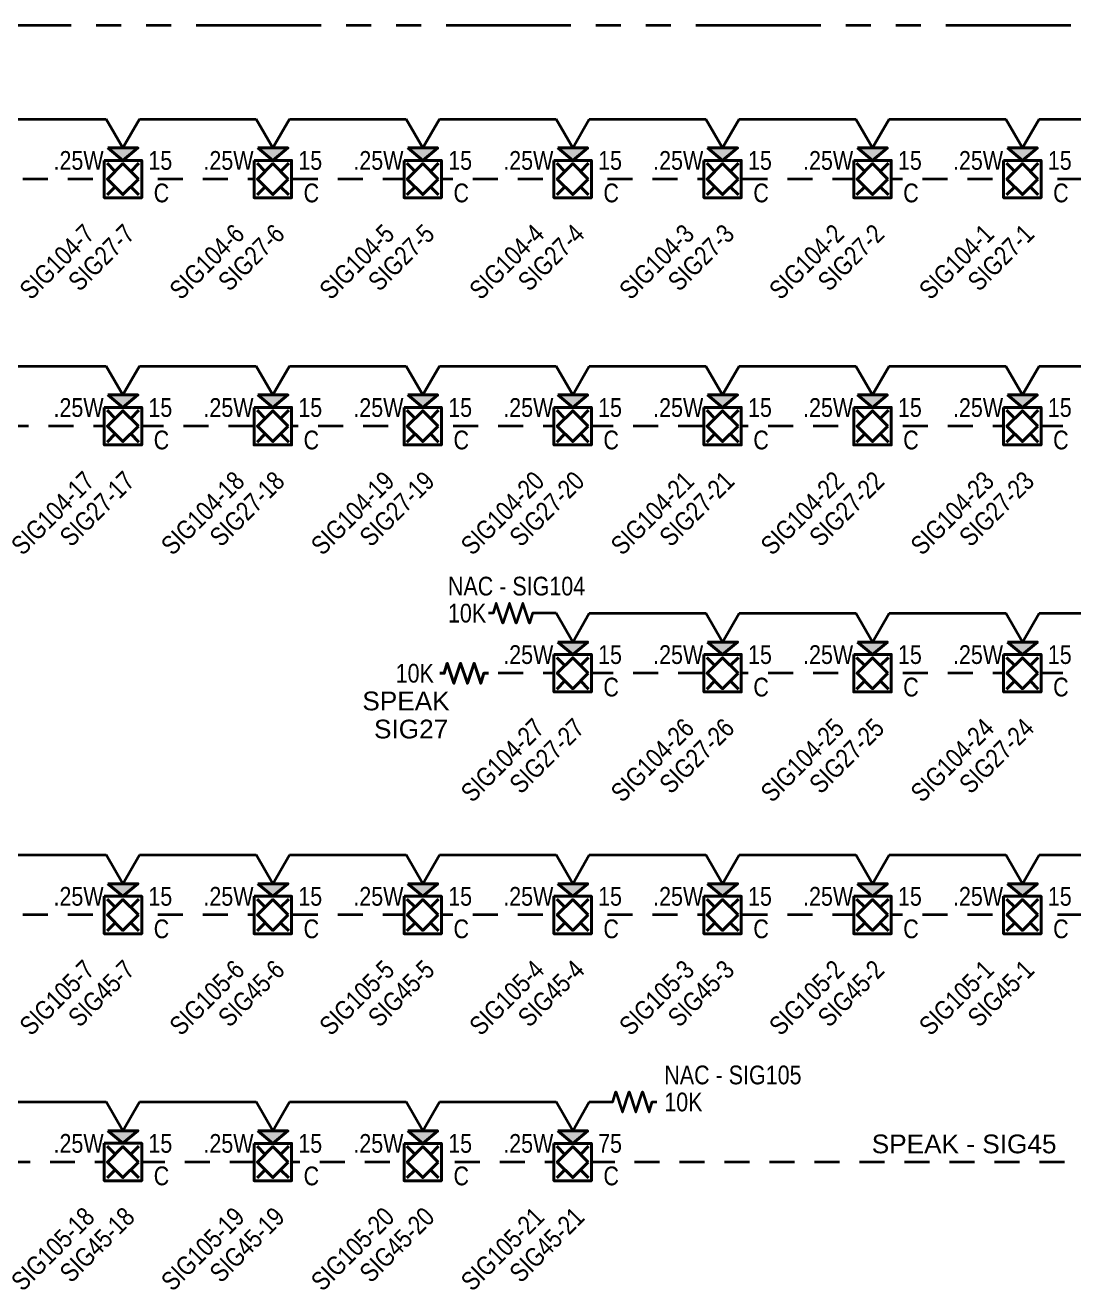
# Model space of a CAD drawing. Header units: inches. Extents: x 84 to 207, y -12 to 77.
# Drawn here: x 123.16 to 128.4, y 10.35 to 16.68 of the extents above; entities that cross this region are included whole.
import ezdxf
from ezdxf.enums import TextEntityAlignment as Align

# ---------------------------------------------------------------- set-up
doc = ezdxf.new("R2010")
doc.units = ezdxf.units.IN
doc.header["$MEASUREMENT"] = 0
doc.set_wipeout_variables(frame=1)
doc.linetypes.add('HIDDEN2', pattern=[0.1875, 0.125, -0.0625])
doc.linetypes.add('PHANTOM2', pattern=[1.25, 0.625, -0.125, 0.125, -0.125, 0.125, -0.125])
for name, color, linetype, lineweight in [('F-ALRM-INDC', 83, 'Continuous', 40), ('F-ALRM-WIRE-DTCT', 151, 'Continuous', 35), ('F-ALRM-WIRE-INDC', 3, 'Continuous', 35), ('F-ALRM-WIRE-SPKR', 221, 'HIDDEN2', 35), ('F-ANNO-DTCT-NOTE', 140, 'Continuous', 25), ('F-ANNO-INDC', 3, 'Continuous', 25), ('F-ANNO-INDC-ADDR', 91, 'Continuous', 25), ('F-ANNO-INDC-CAND', 120, 'Continuous', 25), ('F-ANNO-INDC-DESC', 111, 'Continuous', 25), ('F-ANNO-INDC-NOTE', 110, 'Continuous', 25), ('F-ANNO-SPKR-ADDR', 210, 'Continuous', 25), ('F-ANNO-SPKR-WATT', 220, 'Continuous', 25), ('F-ANNO-WIPE', 7, 'Continuous', 0)]:
    doc.layers.add(name, color=color, linetype=linetype, lineweight=lineweight)
doc.styles.add('Body', font='', dxfattribs={"height": 0.09375})
doc.styles.add('MtXpl_Arial_Narrow', font='arial.ttf')
doc.styles.get("Standard").update_dxf_attribs({"font": 'arial.ttf'})
doc.styles.get('Body').set_extended_font_data('Arial Narrow')

# ---------------------------------------------------------------- blocks, each defined once
blk = doc.blocks.new('*U22')
at = {"color": 0, "linetype": 'ByBlock', "lineweight": -2, "style": 'Body', "flags": 9}
for tag, p in [('CONNFROM_SPEAK', (0, -0.1336)), ('WIREDROP', (0, -0.1449))]:
    blk.add_attdef(tag, text='', height=0.00938, dxfattribs=at).set_placement(p, align=Align.MIDDLE_CENTER)
at = {"layer": 'F-ANNO-INDC', "style": 'Body', "flags": 8}
for tag, p in [('WG', (-0.1927, 0.229)), ('WP', (0.1927, 0.229))]:
    blk.add_attdef(tag, text='', height=0.0938, dxfattribs=at).set_placement(p, align=Align.MIDDLE_CENTER)
at = {"layer": 'F-ANNO-INDC-ADDR', "style": 'Body', "flags": 8}
blk.add_attdef('NACTAG', text='', height=0.0938, rotation=45, dxfattribs=at).set_placement((-0.2007, -0.2176), align=Align.TOP_RIGHT)
at = {"layer": 'F-ANNO-INDC-DESC', "lineweight": 30, "flags": 51}
blk.add_attdef('DESCRIPTION', text='', height=0.0938, rotation=45, dxfattribs=at).set_placement((0.2007, -0.2176), align=Align.TOP_RIGHT)
at = {"layer": 'F-ANNO-INDC-NOTE', "lineweight": 30, "flags": 104}
blk.add_attdef('NOTES', text='', height=0.0938, dxfattribs=at).set_placement((-0.1927, -0.0693), align=Align.MIDDLE_RIGHT)
at = {"layer": 'F-ANNO-SPKR-ADDR', "style": 'Body', "flags": 8}
blk.add_attdef('SPEAKTAG', text='', height=0.0938, rotation=45, dxfattribs=at).set_placement((0, -0.2176), align=Align.TOP_RIGHT)
at = {"linetype": 'ByBlock', "ltscale": 0.5}
blk.add_wipeout([(-0.0938, 0.0937), (0.0937, 0.0937), (0.0937, -0.0938), (-0.0938, -0.0938)], dxfattribs=at).dxf.layer = 'F-ANNO-WIPE'
at = {"color": 0, "linetype": 'ByBlock', "lineweight": -2, "ltscale": 0.5}
for p, q in [((-0.0387, -0.0387), (-0.0793, -0.0793)), ((0.0793, -0.0793), (0.0387, -0.0387))]:
    blk.add_line(p, q, dxfattribs=at)
at = {"color": 0, "linetype": 'ByBlock', "lineweight": -2, "style": 'Body', "flags": 9}
blk.add_attdef('WIRE', (-0.0007, 0), '', height=0.00938, dxfattribs=at)
for tag, p in [('CONNFROM_NAC', (0, -0.121)), ('ELEVATION', (0, -0.1084)), ('PID', (0, -0.0962))]:
    blk.add_attdef(tag, text='', height=0.00938, dxfattribs=at).set_placement(p, align=Align.MIDDLE_CENTER)
at = {"layer": 'F-ANNO-INDC', "style": 'Body', "flags": 8}
blk.add_attdef('CEIL', text='', height=0.0938, dxfattribs=at).set_placement((0.1927, -0.0693), align=Align.MIDDLE_CENTER)
at = {"layer": 'F-ANNO-INDC-CAND', "style": 'Body', "flags": 8}
blk.add_attdef('CD', text='', height=0.0938, dxfattribs=at).set_placement((0.1871, 0.0933), align=Align.MIDDLE_CENTER)
at = {"layer": 'F-ANNO-INDC-NOTE', "style": 'Body'}
blk.add_attdef('NOTE', text='', height=0.0938, dxfattribs=at).set_placement((-0.1927, -0.0693), align=Align.MIDDLE_CENTER)
at = {"linetype": 'ByBlock'}
blk.add_wipeout([(-0.075, 0.1562), (0, 0.0937), (0.075, 0.1562)], dxfattribs=at).dxf.layer = 'F-ANNO-WIPE'
h = blk.add_hatch(color=0)
h.dxf.hatch_style = 1
h.paths.add_polyline_path([(0.075, 0.1562), (-0.075, 0.1562), (0, 0.0937)])
at = {"color": 0, "linetype": 'ByBlock', "lineweight": -2, "ltscale": 0.5}
for p, q in [((-0.0387, 0.0387), (-0.0793, 0.0793)), ((0.0793, 0.0793), (0.0387, 0.0387))]:
    blk.add_line(p, q, dxfattribs=at)
at = {"color": 0, "linetype": 'ByBlock', "lineweight": -2}
blk.add_lwpolyline([(-0.075, 0.1562), (0, 0.0937), (0.075, 0.1562)], close=True, dxfattribs=at)
at = {"color": 0, "linetype": 'ByBlock', "lineweight": -2, "ltscale": 0.5}
for points in [[(-0.0938, 0.0937), (0.0937, 0.0937), (0.0937, -0.0938), (-0.0938, -0.0938)], [(0.0774, 0), (0, 0.0774), (-0.0774, 0), (0, -0.0774)]]:
    blk.add_lwpolyline(points, close=True, dxfattribs=at)
at = {"layer": 'F-ANNO-SPKR-WATT', "linetype": 'Continuous', "style": 'Body', "flags": 8}
blk.add_attdef('WATT', text='', height=0.0938, dxfattribs=at).set_placement((-0.2221, 0.0933), align=Align.MIDDLE_CENTER)
blk = doc.blocks.new('*U64')
at = {"color": 0, "linetype": 'ByBlock', "lineweight": -2}
for points in [[(0, 0.1557), (-0.0833, 0.3)], [(0, 0.1557), (0.0833, 0.3)], [(0.0833, 0.3), (0.6667, 0.3)]]:
    blk.add_lwpolyline(points, dxfattribs=at)
blk = doc.blocks.new('*U120')
at = {"color": 0, "linetype": 'ByBlock', "lineweight": -2}
for points in [[(0, 0.1557), (-0.0833, 0.3)], [(0, 0.1557), (0.0833, 0.3)], [(0.0833, 0.3), (1.7917, 0.3)]]:
    blk.add_lwpolyline(points, dxfattribs=at)
blk = doc.blocks.new('*U72')
at = {"color": 0, "linetype": 'ByBlock', "lineweight": -2}
for points in [[(0, 0.1557), (-0.0833, 0.3)], [(0, 0.1557), (0.0833, 0.3)], [(0.0833, 0.3), (0.375, 0.3)]]:
    blk.add_lwpolyline(points, dxfattribs=at)
blk = doc.blocks.new('*U84')
at = {"color": 0, "linetype": 'ByBlock', "lineweight": -2}
blk.add_lwpolyline([(0, 0), (-0.0242, 0), (-0.0389, -0.0502), (-0.0724, 0.0502), (-0.1059, -0.0502), (-0.1393, 0.0502), (-0.1728, -0.0502), (-0.2063, 0.0502), (-0.2212, 0), (-0.244, 0)], dxfattribs=at)
at = {"layer": 'F-ANNO-INDC-NOTE', "lineweight": -3, "style": 'Body'}
blk.add_text('10K', height=0.09375, dxfattribs=at).set_placement((-0.2734, 0), align=Align.MIDDLE_RIGHT)
blk.add_attdef('CIRCUIT', text='', height=0.0938, dxfattribs=at).set_placement((0.3942, 0.0545), align=Align.MIDDLE_RIGHT)
blk = doc.blocks.new('*U121')
at = {"color": 0, "linetype": 'ByBlock', "lineweight": -2}
blk.add_lwpolyline([(0, 0), (-0.0242, 0), (-0.0389, -0.0502), (-0.0724, 0.0502), (-0.1059, -0.0502), (-0.1393, 0.0502), (-0.1728, -0.0502), (-0.2063, 0.0502), (-0.2212, 0), (-0.244, 0)], dxfattribs=at)
at = {"layer": 'F-ANNO-DTCT-NOTE', "lineweight": -3, "style": 'Body'}
blk.add_text('10K', height=0.09375, dxfattribs=at).set_placement((-0.4469, 0), align=Align.MIDDLE_LEFT)
blk.add_attdef('CIRCUIT', text='', height=0.0938, dxfattribs=at).set_placement((-0.4469, 0.1353), align=Align.MIDDLE_LEFT)
blk = doc.blocks.new('*U71')
at = {"color": 0, "linetype": 'ByBlock', "lineweight": -2}
for points in [[(0, 0.1557), (-0.0833, 0.3)], [(0, 0.1557), (0.0833, 0.3)], [(0.0833, 0.3), (0.177, 0.3)]]:
    blk.add_lwpolyline(points, dxfattribs=at)
blk = doc.blocks.new('*U122')
at = {"color": 0, "linetype": 'ByBlock', "lineweight": -2}
blk.add_lwpolyline([(0, 0), (0.0242, 0), (0.0389, 0.0502), (0.0724, -0.0502), (0.1059, 0.0502), (0.1393, -0.0502), (0.1728, 0.0502), (0.2063, -0.0502), (0.2212, 0), (0.244, 0)], dxfattribs=at)
at = {"layer": 'F-ANNO-DTCT-NOTE', "lineweight": -3, "style": 'Body'}
blk.add_text('10K', height=0.09375, dxfattribs=at).set_placement((0.2813, 0), align=Align.MIDDLE_LEFT)
blk.add_attdef('CIRCUIT', text='', height=0.0938, dxfattribs=at).set_placement((0.2813, 0.1353), align=Align.MIDDLE_LEFT)

msp = doc.modelspace()

# ---------------------------------------------------------------- linework, layer by layer
at = {"layer": 'F-ALRM-WIRE-DTCT', "color": 251, "linetype": 'PHANTOM2', "true_color": 0x636466}
msp.add_line((119.0119, 16.679), (147.5653, 16.679), dxfattribs=at)
at = {"layer": 'F-ALRM-WIRE-INDC'}
msp.add_line((125.8121, 13.7383), (125.7183, 13.7383), dxfattribs=at)
at = {"layer": 'F-ALRM-WIRE-SPKR'}
for points in [[(128.8954, 15.9097), (119.6141, 15.9097)], [(128.7978, 14.6737), (119.2429, 14.6737)], [(128.7978, 13.4378), (125.4743, 13.4378)], [(128.8954, 12.2284), (119.6141, 12.2284)], [(129.9305, 10.9924), (119.2429, 10.9924)]]:
    msp.add_lwpolyline(points, dxfattribs=at)

# ---------------------------------------------------------------- block references
at = {"layer": 'F-ALRM-WIRE-INDC'}
msp.add_blockref('*U120', (128.1454, 15.9102), dxfattribs=at)
for name, p, values in [('*U121', (125.7183, 13.7383), {'CIRCUIT': 'NAC - SIG104'}), ('*U122', (126.0724, 11.293), {'CIRCUIT': 'NAC - SIG105'})]:
    msp.add_blockref(name, p, dxfattribs=at).add_auto_attribs(values)

# ---------------------------------------------------------------- texts
at = {"layer": 'F-ALRM-INDC', "style": 'MtXpl_Arial_Narrow'}
for s, p in [('SPEAK', (124.8431, 13.2522)), ('SIG27', (124.9015, 13.1117)), ('SPEAK - SIG45', (127.3916, 11.0363))]:
    msp.add_text(s, height=0.09375, dxfattribs=at).set_placement(p)

# ---------------------------------------------------------------- next in the draw order: block references
at = {"layer": 'F-ALRM-INDC'}
ref = msp.add_blockref('*U22', (128.1454, 15.9097), dxfattribs=at)
ref.add_attrib('CEIL', 'C', dxfattribs={"layer": 'F-ANNO-INDC', "height": 0.0938, "style": 'Body'}).set_placement((128.338, 15.8404), align=Align.MIDDLE_CENTER)
ref.add_attrib('NACTAG', 'SIG104-1', dxfattribs={"layer": 'F-ANNO-INDC-ADDR', "height": 0.09375, "rotation": 45, "style": 'Body'}).set_placement((127.9447, 15.6921), align=Align.TOP_RIGHT)
ref.add_attrib('CD', '15', dxfattribs={"layer": 'F-ANNO-INDC-CAND', "height": 0.09375, "style": 'Body'}).set_placement((128.3324, 16.003), align=Align.MIDDLE_CENTER)
ref.add_attrib('SPEAKTAG', 'SIG27-1', dxfattribs={"layer": 'F-ANNO-SPKR-ADDR', "height": 0.09375, "rotation": 45, "style": 'Body'}).set_placement((128.1454, 15.6921), align=Align.TOP_RIGHT)
ref.add_attrib('WATT', '.25W', dxfattribs={"layer": 'F-ANNO-SPKR-WATT', "linetype": 'Continuous', "height": 0.09375, "style": 'Body'}).set_placement((127.9233, 16.003), align=Align.MIDDLE_CENTER)
ref = msp.add_blockref('*U22', (123.6454, 14.6737), dxfattribs=at)
ref.add_attrib('CEIL', 'C', dxfattribs={"layer": 'F-ANNO-INDC', "height": 0.0938, "style": 'Body'}).set_placement((123.838, 14.6045), align=Align.MIDDLE_CENTER)
ref.add_attrib('NACTAG', 'SIG104-17', dxfattribs={"layer": 'F-ANNO-INDC-ADDR', "height": 0.09375, "rotation": 45, "style": 'Body'}).set_placement((123.4447, 14.4561), align=Align.TOP_RIGHT)
ref.add_attrib('CD', '15', dxfattribs={"layer": 'F-ANNO-INDC-CAND', "height": 0.09375, "style": 'Body'}).set_placement((123.8324, 14.767), align=Align.MIDDLE_CENTER)
ref.add_attrib('SPEAKTAG', 'SIG27-17', dxfattribs={"layer": 'F-ANNO-SPKR-ADDR', "height": 0.09375, "rotation": 45, "style": 'Body'}).set_placement((123.6454, 14.4561), align=Align.TOP_RIGHT)
ref.add_attrib('WATT', '.25W', dxfattribs={"layer": 'F-ANNO-SPKR-WATT', "linetype": 'Continuous', "height": 0.09375, "style": 'Body'}).set_placement((123.4233, 14.767), align=Align.MIDDLE_CENTER)
ref = msp.add_blockref('*U22', (128.1454, 13.4378), dxfattribs=at)
ref.add_attrib('CEIL', 'C', dxfattribs={"layer": 'F-ANNO-INDC', "height": 0.0938, "style": 'Body'}).set_placement((128.338, 13.3685), align=Align.MIDDLE_CENTER)
ref.add_attrib('NACTAG', 'SIG104-24', dxfattribs={"layer": 'F-ANNO-INDC-ADDR', "height": 0.09375, "rotation": 45, "style": 'Body'}).set_placement((127.9447, 13.2202), align=Align.TOP_RIGHT)
ref.add_attrib('CD', '15', dxfattribs={"layer": 'F-ANNO-INDC-CAND', "height": 0.09375, "style": 'Body'}).set_placement((128.3324, 13.5311), align=Align.MIDDLE_CENTER)
ref.add_attrib('SPEAKTAG', 'SIG27-24', dxfattribs={"layer": 'F-ANNO-SPKR-ADDR', "height": 0.09375, "rotation": 45, "style": 'Body'}).set_placement((128.1454, 13.2202), align=Align.TOP_RIGHT)
ref.add_attrib('WATT', '.25W', dxfattribs={"layer": 'F-ANNO-SPKR-WATT', "linetype": 'Continuous', "height": 0.09375, "style": 'Body'}).set_placement((127.9233, 13.5311), align=Align.MIDDLE_CENTER)
ref = msp.add_blockref('*U22', (128.1454, 12.2284), dxfattribs=at)
ref.add_attrib('CEIL', 'C', dxfattribs={"layer": 'F-ANNO-INDC', "height": 0.0938, "style": 'Body'}).set_placement((128.338, 12.1591), align=Align.MIDDLE_CENTER)
ref.add_attrib('NACTAG', 'SIG105-1', dxfattribs={"layer": 'F-ANNO-INDC-ADDR', "height": 0.09375, "rotation": 45, "style": 'Body'}).set_placement((127.9447, 12.0108), align=Align.TOP_RIGHT)
ref.add_attrib('CD', '15', dxfattribs={"layer": 'F-ANNO-INDC-CAND', "height": 0.09375, "style": 'Body'}).set_placement((128.3324, 12.3217), align=Align.MIDDLE_CENTER)
ref.add_attrib('SPEAKTAG', 'SIG45-1', dxfattribs={"layer": 'F-ANNO-SPKR-ADDR', "height": 0.09375, "rotation": 45, "style": 'Body'}).set_placement((128.1454, 12.0108), align=Align.TOP_RIGHT)
ref.add_attrib('WATT', '.25W', dxfattribs={"layer": 'F-ANNO-SPKR-WATT', "linetype": 'Continuous', "height": 0.09375, "style": 'Body'}).set_placement((127.9233, 12.3217), align=Align.MIDDLE_CENTER)
ref = msp.add_blockref('*U22', (123.6455, 10.9926), dxfattribs=at)
ref.add_attrib('CEIL', 'C', dxfattribs={"layer": 'F-ANNO-INDC', "height": 0.0938, "style": 'Body'}).set_placement((123.8381, 10.9233), align=Align.MIDDLE_CENTER)
ref.add_attrib('NACTAG', 'SIG105-18', dxfattribs={"layer": 'F-ANNO-INDC-ADDR', "height": 0.09375, "rotation": 45, "style": 'Body'}).set_placement((123.4448, 10.775), align=Align.TOP_RIGHT)
ref.add_attrib('CD', '15', dxfattribs={"layer": 'F-ANNO-INDC-CAND', "height": 0.09375, "style": 'Body'}).set_placement((123.8326, 11.0859), align=Align.MIDDLE_CENTER)
ref.add_attrib('SPEAKTAG', 'SIG45-18', dxfattribs={"layer": 'F-ANNO-SPKR-ADDR', "height": 0.09375, "rotation": 45, "style": 'Body'}).set_placement((123.6455, 10.775), align=Align.TOP_RIGHT)
ref.add_attrib('WATT', '.25W', dxfattribs={"layer": 'F-ANNO-SPKR-WATT', "linetype": 'Continuous', "height": 0.09375, "style": 'Body'}).set_placement((123.4234, 11.0859), align=Align.MIDDLE_CENTER)

# ---------------------------------------------------------------- next in the draw order: block references
ref = msp.add_blockref('*U22', (127.3954, 15.9097), dxfattribs=at)
ref.add_attrib('CEIL', 'C', dxfattribs={"layer": 'F-ANNO-INDC', "height": 0.0938, "style": 'Body'}).set_placement((127.588, 15.8404), align=Align.MIDDLE_CENTER)
ref.add_attrib('NACTAG', 'SIG104-2', dxfattribs={"layer": 'F-ANNO-INDC-ADDR', "height": 0.09375, "rotation": 45, "style": 'Body'}).set_placement((127.1947, 15.6921), align=Align.TOP_RIGHT)
ref.add_attrib('CD', '15', dxfattribs={"layer": 'F-ANNO-INDC-CAND', "height": 0.09375, "style": 'Body'}).set_placement((127.5824, 16.003), align=Align.MIDDLE_CENTER)
ref.add_attrib('SPEAKTAG', 'SIG27-2', dxfattribs={"layer": 'F-ANNO-SPKR-ADDR', "height": 0.09375, "rotation": 45, "style": 'Body'}).set_placement((127.3954, 15.6921), align=Align.TOP_RIGHT)
ref.add_attrib('WATT', '.25W', dxfattribs={"layer": 'F-ANNO-SPKR-WATT', "linetype": 'Continuous', "height": 0.09375, "style": 'Body'}).set_placement((127.1733, 16.003), align=Align.MIDDLE_CENTER)
ref = msp.add_blockref('*U22', (124.3954, 14.6737), dxfattribs=at)
ref.add_attrib('CEIL', 'C', dxfattribs={"layer": 'F-ANNO-INDC', "height": 0.0938, "style": 'Body'}).set_placement((124.588, 14.6045), align=Align.MIDDLE_CENTER)
ref.add_attrib('NACTAG', 'SIG104-18', dxfattribs={"layer": 'F-ANNO-INDC-ADDR', "height": 0.09375, "rotation": 45, "style": 'Body'}).set_placement((124.1947, 14.4561), align=Align.TOP_RIGHT)
ref.add_attrib('CD', '15', dxfattribs={"layer": 'F-ANNO-INDC-CAND', "height": 0.09375, "style": 'Body'}).set_placement((124.5824, 14.767), align=Align.MIDDLE_CENTER)
ref.add_attrib('SPEAKTAG', 'SIG27-18', dxfattribs={"layer": 'F-ANNO-SPKR-ADDR', "height": 0.09375, "rotation": 45, "style": 'Body'}).set_placement((124.3954, 14.4561), align=Align.TOP_RIGHT)
ref.add_attrib('WATT', '.25W', dxfattribs={"layer": 'F-ANNO-SPKR-WATT', "linetype": 'Continuous', "height": 0.09375, "style": 'Body'}).set_placement((124.1733, 14.767), align=Align.MIDDLE_CENTER)
ref = msp.add_blockref('*U22', (127.3954, 13.4378), dxfattribs=at)
ref.add_attrib('CEIL', 'C', dxfattribs={"layer": 'F-ANNO-INDC', "height": 0.0938, "style": 'Body'}).set_placement((127.588, 13.3685), align=Align.MIDDLE_CENTER)
ref.add_attrib('NACTAG', 'SIG104-25', dxfattribs={"layer": 'F-ANNO-INDC-ADDR', "height": 0.09375, "rotation": 45, "style": 'Body'}).set_placement((127.1947, 13.2202), align=Align.TOP_RIGHT)
ref.add_attrib('CD', '15', dxfattribs={"layer": 'F-ANNO-INDC-CAND', "height": 0.09375, "style": 'Body'}).set_placement((127.5824, 13.5311), align=Align.MIDDLE_CENTER)
ref.add_attrib('SPEAKTAG', 'SIG27-25', dxfattribs={"layer": 'F-ANNO-SPKR-ADDR', "height": 0.09375, "rotation": 45, "style": 'Body'}).set_placement((127.3954, 13.2202), align=Align.TOP_RIGHT)
ref.add_attrib('WATT', '.25W', dxfattribs={"layer": 'F-ANNO-SPKR-WATT', "linetype": 'Continuous', "height": 0.09375, "style": 'Body'}).set_placement((127.1733, 13.5311), align=Align.MIDDLE_CENTER)
ref = msp.add_blockref('*U22', (127.3954, 12.2284), dxfattribs=at)
ref.add_attrib('CEIL', 'C', dxfattribs={"layer": 'F-ANNO-INDC', "height": 0.0938, "style": 'Body'}).set_placement((127.588, 12.1591), align=Align.MIDDLE_CENTER)
ref.add_attrib('NACTAG', 'SIG105-2', dxfattribs={"layer": 'F-ANNO-INDC-ADDR', "height": 0.09375, "rotation": 45, "style": 'Body'}).set_placement((127.1947, 12.0108), align=Align.TOP_RIGHT)
ref.add_attrib('CD', '15', dxfattribs={"layer": 'F-ANNO-INDC-CAND', "height": 0.09375, "style": 'Body'}).set_placement((127.5824, 12.3217), align=Align.MIDDLE_CENTER)
ref.add_attrib('SPEAKTAG', 'SIG45-2', dxfattribs={"layer": 'F-ANNO-SPKR-ADDR', "height": 0.09375, "rotation": 45, "style": 'Body'}).set_placement((127.3954, 12.0108), align=Align.TOP_RIGHT)
ref.add_attrib('WATT', '.25W', dxfattribs={"layer": 'F-ANNO-SPKR-WATT', "linetype": 'Continuous', "height": 0.09375, "style": 'Body'}).set_placement((127.1733, 12.3217), align=Align.MIDDLE_CENTER)
ref = msp.add_blockref('*U22', (124.3954, 10.9924), dxfattribs=at)
ref.add_attrib('CEIL', 'C', dxfattribs={"layer": 'F-ANNO-INDC', "height": 0.0938, "style": 'Body'}).set_placement((124.588, 10.9231), align=Align.MIDDLE_CENTER)
ref.add_attrib('NACTAG', 'SIG105-19', dxfattribs={"layer": 'F-ANNO-INDC-ADDR', "height": 0.09375, "rotation": 45, "style": 'Body'}).set_placement((124.1947, 10.7748), align=Align.TOP_RIGHT)
ref.add_attrib('CD', '15', dxfattribs={"layer": 'F-ANNO-INDC-CAND', "height": 0.09375, "style": 'Body'}).set_placement((124.5824, 11.0857), align=Align.MIDDLE_CENTER)
ref.add_attrib('SPEAKTAG', 'SIG45-19', dxfattribs={"layer": 'F-ANNO-SPKR-ADDR', "height": 0.09375, "rotation": 45, "style": 'Body'}).set_placement((124.3954, 10.7748), align=Align.TOP_RIGHT)
ref.add_attrib('WATT', '.25W', dxfattribs={"layer": 'F-ANNO-SPKR-WATT', "linetype": 'Continuous', "height": 0.09375, "style": 'Body'}).set_placement((124.1733, 11.0857), align=Align.MIDDLE_CENTER)
at = {"layer": 'F-ALRM-WIRE-INDC'}
for name, p in [('*U64', (122.8954, 14.6743)), ('*U72', (128.1454, 13.4383)), ('*U120', (128.1454, 12.2289)), ('*U64', (122.8954, 10.993))]:
    msp.add_blockref(name, p, dxfattribs=at)

# ---------------------------------------------------------------- next in the draw order: block references
at = {"layer": 'F-ALRM-INDC'}
ref = msp.add_blockref('*U22', (126.6454, 15.9097), dxfattribs=at)
ref.add_attrib('CEIL', 'C', dxfattribs={"layer": 'F-ANNO-INDC', "height": 0.0938, "style": 'Body'}).set_placement((126.838, 15.8404), align=Align.MIDDLE_CENTER)
ref.add_attrib('NACTAG', 'SIG104-3', dxfattribs={"layer": 'F-ANNO-INDC-ADDR', "height": 0.09375, "rotation": 45, "style": 'Body'}).set_placement((126.4447, 15.6921), align=Align.TOP_RIGHT)
ref.add_attrib('CD', '15', dxfattribs={"layer": 'F-ANNO-INDC-CAND', "height": 0.09375, "style": 'Body'}).set_placement((126.8324, 16.003), align=Align.MIDDLE_CENTER)
ref.add_attrib('SPEAKTAG', 'SIG27-3', dxfattribs={"layer": 'F-ANNO-SPKR-ADDR', "height": 0.09375, "rotation": 45, "style": 'Body'}).set_placement((126.6454, 15.6921), align=Align.TOP_RIGHT)
ref.add_attrib('WATT', '.25W', dxfattribs={"layer": 'F-ANNO-SPKR-WATT', "linetype": 'Continuous', "height": 0.09375, "style": 'Body'}).set_placement((126.4233, 16.003), align=Align.MIDDLE_CENTER)
ref = msp.add_blockref('*U22', (125.1454, 14.6737), dxfattribs=at)
ref.add_attrib('CEIL', 'C', dxfattribs={"layer": 'F-ANNO-INDC', "height": 0.0938, "style": 'Body'}).set_placement((125.338, 14.6045), align=Align.MIDDLE_CENTER)
ref.add_attrib('NACTAG', 'SIG104-19', dxfattribs={"layer": 'F-ANNO-INDC-ADDR', "height": 0.09375, "rotation": 45, "style": 'Body'}).set_placement((124.9447, 14.4561), align=Align.TOP_RIGHT)
ref.add_attrib('CD', '15', dxfattribs={"layer": 'F-ANNO-INDC-CAND', "height": 0.09375, "style": 'Body'}).set_placement((125.3324, 14.767), align=Align.MIDDLE_CENTER)
ref.add_attrib('SPEAKTAG', 'SIG27-19', dxfattribs={"layer": 'F-ANNO-SPKR-ADDR', "height": 0.09375, "rotation": 45, "style": 'Body'}).set_placement((125.1454, 14.4561), align=Align.TOP_RIGHT)
ref.add_attrib('WATT', '.25W', dxfattribs={"layer": 'F-ANNO-SPKR-WATT', "linetype": 'Continuous', "height": 0.09375, "style": 'Body'}).set_placement((124.9233, 14.767), align=Align.MIDDLE_CENTER)
ref = msp.add_blockref('*U22', (126.6454, 13.4378), dxfattribs=at)
ref.add_attrib('CEIL', 'C', dxfattribs={"layer": 'F-ANNO-INDC', "height": 0.0938, "style": 'Body'}).set_placement((126.838, 13.3685), align=Align.MIDDLE_CENTER)
ref.add_attrib('NACTAG', 'SIG104-26', dxfattribs={"layer": 'F-ANNO-INDC-ADDR', "height": 0.09375, "rotation": 45, "style": 'Body'}).set_placement((126.4447, 13.2202), align=Align.TOP_RIGHT)
ref.add_attrib('CD', '15', dxfattribs={"layer": 'F-ANNO-INDC-CAND', "height": 0.09375, "style": 'Body'}).set_placement((126.8324, 13.5311), align=Align.MIDDLE_CENTER)
ref.add_attrib('SPEAKTAG', 'SIG27-26', dxfattribs={"layer": 'F-ANNO-SPKR-ADDR', "height": 0.09375, "rotation": 45, "style": 'Body'}).set_placement((126.6454, 13.2202), align=Align.TOP_RIGHT)
ref.add_attrib('WATT', '.25W', dxfattribs={"layer": 'F-ANNO-SPKR-WATT', "linetype": 'Continuous', "height": 0.09375, "style": 'Body'}).set_placement((126.4233, 13.5311), align=Align.MIDDLE_CENTER)
ref = msp.add_blockref('*U22', (126.6454, 12.2284), dxfattribs=at)
ref.add_attrib('CEIL', 'C', dxfattribs={"layer": 'F-ANNO-INDC', "height": 0.0938, "style": 'Body'}).set_placement((126.838, 12.1591), align=Align.MIDDLE_CENTER)
ref.add_attrib('NACTAG', 'SIG105-3', dxfattribs={"layer": 'F-ANNO-INDC-ADDR', "height": 0.09375, "rotation": 45, "style": 'Body'}).set_placement((126.4447, 12.0108), align=Align.TOP_RIGHT)
ref.add_attrib('CD', '15', dxfattribs={"layer": 'F-ANNO-INDC-CAND', "height": 0.09375, "style": 'Body'}).set_placement((126.8324, 12.3217), align=Align.MIDDLE_CENTER)
ref.add_attrib('SPEAKTAG', 'SIG45-3', dxfattribs={"layer": 'F-ANNO-SPKR-ADDR', "height": 0.09375, "rotation": 45, "style": 'Body'}).set_placement((126.6454, 12.0108), align=Align.TOP_RIGHT)
ref.add_attrib('WATT', '.25W', dxfattribs={"layer": 'F-ANNO-SPKR-WATT', "linetype": 'Continuous', "height": 0.09375, "style": 'Body'}).set_placement((126.4233, 12.3217), align=Align.MIDDLE_CENTER)
ref = msp.add_blockref('*U22', (125.1454, 10.9924), dxfattribs=at)
ref.add_attrib('CEIL', 'C', dxfattribs={"layer": 'F-ANNO-INDC', "height": 0.0938, "style": 'Body'}).set_placement((125.338, 10.9231), align=Align.MIDDLE_CENTER)
ref.add_attrib('NACTAG', 'SIG105-20', dxfattribs={"layer": 'F-ANNO-INDC-ADDR', "height": 0.09375, "rotation": 45, "style": 'Body'}).set_placement((124.9447, 10.7748), align=Align.TOP_RIGHT)
ref.add_attrib('CD', '15', dxfattribs={"layer": 'F-ANNO-INDC-CAND', "height": 0.09375, "style": 'Body'}).set_placement((125.3324, 11.0857), align=Align.MIDDLE_CENTER)
ref.add_attrib('SPEAKTAG', 'SIG45-20', dxfattribs={"layer": 'F-ANNO-SPKR-ADDR', "height": 0.09375, "rotation": 45, "style": 'Body'}).set_placement((125.1454, 10.7748), align=Align.TOP_RIGHT)
ref.add_attrib('WATT', '.25W', dxfattribs={"layer": 'F-ANNO-SPKR-WATT', "linetype": 'Continuous', "height": 0.09375, "style": 'Body'}).set_placement((124.9233, 11.0857), align=Align.MIDDLE_CENTER)
at = {"layer": 'F-ALRM-WIRE-INDC'}
for p in [(127.3954, 15.9102), (123.6454, 14.6743), (127.3954, 13.4383), (127.3954, 12.2289), (123.6454, 10.993)]:
    msp.add_blockref('*U64', p, dxfattribs=at)

# ---------------------------------------------------------------- next in the draw order: block references
at = {"layer": 'F-ALRM-INDC'}
ref = msp.add_blockref('*U22', (125.8954, 15.9097), dxfattribs=at)
ref.add_attrib('CEIL', 'C', dxfattribs={"layer": 'F-ANNO-INDC', "height": 0.0938, "style": 'Body'}).set_placement((126.088, 15.8404), align=Align.MIDDLE_CENTER)
ref.add_attrib('NACTAG', 'SIG104-4', dxfattribs={"layer": 'F-ANNO-INDC-ADDR', "height": 0.09375, "rotation": 45, "style": 'Body'}).set_placement((125.6947, 15.6921), align=Align.TOP_RIGHT)
ref.add_attrib('CD', '15', dxfattribs={"layer": 'F-ANNO-INDC-CAND', "height": 0.09375, "style": 'Body'}).set_placement((126.0824, 16.003), align=Align.MIDDLE_CENTER)
ref.add_attrib('SPEAKTAG', 'SIG27-4', dxfattribs={"layer": 'F-ANNO-SPKR-ADDR', "height": 0.09375, "rotation": 45, "style": 'Body'}).set_placement((125.8954, 15.6921), align=Align.TOP_RIGHT)
ref.add_attrib('WATT', '.25W', dxfattribs={"layer": 'F-ANNO-SPKR-WATT', "linetype": 'Continuous', "height": 0.09375, "style": 'Body'}).set_placement((125.6733, 16.003), align=Align.MIDDLE_CENTER)
ref = msp.add_blockref('*U22', (125.8954, 14.6737), dxfattribs=at)
ref.add_attrib('CEIL', 'C', dxfattribs={"layer": 'F-ANNO-INDC', "height": 0.0938, "style": 'Body'}).set_placement((126.088, 14.6045), align=Align.MIDDLE_CENTER)
ref.add_attrib('NACTAG', 'SIG104-20', dxfattribs={"layer": 'F-ANNO-INDC-ADDR', "height": 0.09375, "rotation": 45, "style": 'Body'}).set_placement((125.6947, 14.4561), align=Align.TOP_RIGHT)
ref.add_attrib('CD', '15', dxfattribs={"layer": 'F-ANNO-INDC-CAND', "height": 0.09375, "style": 'Body'}).set_placement((126.0824, 14.767), align=Align.MIDDLE_CENTER)
ref.add_attrib('SPEAKTAG', 'SIG27-20', dxfattribs={"layer": 'F-ANNO-SPKR-ADDR', "height": 0.09375, "rotation": 45, "style": 'Body'}).set_placement((125.8954, 14.4561), align=Align.TOP_RIGHT)
ref.add_attrib('WATT', '.25W', dxfattribs={"layer": 'F-ANNO-SPKR-WATT', "linetype": 'Continuous', "height": 0.09375, "style": 'Body'}).set_placement((125.6733, 14.767), align=Align.MIDDLE_CENTER)
ref = msp.add_blockref('*U22', (125.8954, 13.4378), dxfattribs=at)
ref.add_attrib('CEIL', 'C', dxfattribs={"layer": 'F-ANNO-INDC', "height": 0.0938, "style": 'Body'}).set_placement((126.088, 13.3685), align=Align.MIDDLE_CENTER)
ref.add_attrib('NACTAG', 'SIG104-27', dxfattribs={"layer": 'F-ANNO-INDC-ADDR', "height": 0.09375, "rotation": 45, "style": 'Body'}).set_placement((125.6947, 13.2202), align=Align.TOP_RIGHT)
ref.add_attrib('CD', '15', dxfattribs={"layer": 'F-ANNO-INDC-CAND', "height": 0.09375, "style": 'Body'}).set_placement((126.0824, 13.5311), align=Align.MIDDLE_CENTER)
ref.add_attrib('SPEAKTAG', 'SIG27-27', dxfattribs={"layer": 'F-ANNO-SPKR-ADDR', "height": 0.09375, "rotation": 45, "style": 'Body'}).set_placement((125.8954, 13.2202), align=Align.TOP_RIGHT)
ref.add_attrib('WATT', '.25W', dxfattribs={"layer": 'F-ANNO-SPKR-WATT', "linetype": 'Continuous', "height": 0.09375, "style": 'Body'}).set_placement((125.6733, 13.5311), align=Align.MIDDLE_CENTER)
ref = msp.add_blockref('*U22', (125.8954, 12.2284), dxfattribs=at)
ref.add_attrib('CEIL', 'C', dxfattribs={"layer": 'F-ANNO-INDC', "height": 0.0938, "style": 'Body'}).set_placement((126.088, 12.1591), align=Align.MIDDLE_CENTER)
ref.add_attrib('NACTAG', 'SIG105-4', dxfattribs={"layer": 'F-ANNO-INDC-ADDR', "height": 0.09375, "rotation": 45, "style": 'Body'}).set_placement((125.6947, 12.0108), align=Align.TOP_RIGHT)
ref.add_attrib('CD', '15', dxfattribs={"layer": 'F-ANNO-INDC-CAND', "height": 0.09375, "style": 'Body'}).set_placement((126.0824, 12.3217), align=Align.MIDDLE_CENTER)
ref.add_attrib('SPEAKTAG', 'SIG45-4', dxfattribs={"layer": 'F-ANNO-SPKR-ADDR', "height": 0.09375, "rotation": 45, "style": 'Body'}).set_placement((125.8954, 12.0108), align=Align.TOP_RIGHT)
ref.add_attrib('WATT', '.25W', dxfattribs={"layer": 'F-ANNO-SPKR-WATT', "linetype": 'Continuous', "height": 0.09375, "style": 'Body'}).set_placement((125.6733, 12.3217), align=Align.MIDDLE_CENTER)
ref = msp.add_blockref('*U22', (125.8954, 10.9924), dxfattribs=at)
ref.add_attrib('CEIL', 'C', dxfattribs={"layer": 'F-ANNO-INDC', "height": 0.0938, "style": 'Body'}).set_placement((126.088, 10.9231), align=Align.MIDDLE_CENTER)
ref.add_attrib('NACTAG', 'SIG105-21', dxfattribs={"layer": 'F-ANNO-INDC-ADDR', "height": 0.09375, "rotation": 45, "style": 'Body'}).set_placement((125.6947, 10.7748), align=Align.TOP_RIGHT)
ref.add_attrib('CD', '75', dxfattribs={"layer": 'F-ANNO-INDC-CAND', "height": 0.09375, "style": 'Body'}).set_placement((126.0824, 11.0857), align=Align.MIDDLE_CENTER)
ref.add_attrib('SPEAKTAG', 'SIG45-21', dxfattribs={"layer": 'F-ANNO-SPKR-ADDR', "height": 0.09375, "rotation": 45, "style": 'Body'}).set_placement((125.8954, 10.7748), align=Align.TOP_RIGHT)
ref.add_attrib('WATT', '.25W', dxfattribs={"layer": 'F-ANNO-SPKR-WATT', "linetype": 'Continuous', "height": 0.09375, "style": 'Body'}).set_placement((125.6733, 11.0857), align=Align.MIDDLE_CENTER)
at = {"layer": 'F-ALRM-WIRE-INDC'}
for p in [(126.6454, 15.9102), (124.3954, 14.6743), (126.6454, 13.4383), (126.6454, 12.2289), (124.3954, 10.993)]:
    msp.add_blockref('*U64', p, dxfattribs=at)

# ---------------------------------------------------------------- next in the draw order: block references
at = {"layer": 'F-ALRM-INDC'}
ref = msp.add_blockref('*U22', (125.1454, 15.9097), dxfattribs=at)
ref.add_attrib('CEIL', 'C', dxfattribs={"layer": 'F-ANNO-INDC', "height": 0.0938, "style": 'Body'}).set_placement((125.338, 15.8404), align=Align.MIDDLE_CENTER)
ref.add_attrib('NACTAG', 'SIG104-5', dxfattribs={"layer": 'F-ANNO-INDC-ADDR', "height": 0.09375, "rotation": 45, "style": 'Body'}).set_placement((124.9447, 15.6921), align=Align.TOP_RIGHT)
ref.add_attrib('CD', '15', dxfattribs={"layer": 'F-ANNO-INDC-CAND', "height": 0.09375, "style": 'Body'}).set_placement((125.3324, 16.003), align=Align.MIDDLE_CENTER)
ref.add_attrib('SPEAKTAG', 'SIG27-5', dxfattribs={"layer": 'F-ANNO-SPKR-ADDR', "height": 0.09375, "rotation": 45, "style": 'Body'}).set_placement((125.1454, 15.6921), align=Align.TOP_RIGHT)
ref.add_attrib('WATT', '.25W', dxfattribs={"layer": 'F-ANNO-SPKR-WATT', "linetype": 'Continuous', "height": 0.09375, "style": 'Body'}).set_placement((124.9233, 16.003), align=Align.MIDDLE_CENTER)
ref = msp.add_blockref('*U22', (126.6454, 14.6737), dxfattribs=at)
ref.add_attrib('CEIL', 'C', dxfattribs={"layer": 'F-ANNO-INDC', "height": 0.0938, "style": 'Body'}).set_placement((126.838, 14.6045), align=Align.MIDDLE_CENTER)
ref.add_attrib('NACTAG', 'SIG104-21', dxfattribs={"layer": 'F-ANNO-INDC-ADDR', "height": 0.09375, "rotation": 45, "style": 'Body'}).set_placement((126.4447, 14.4561), align=Align.TOP_RIGHT)
ref.add_attrib('CD', '15', dxfattribs={"layer": 'F-ANNO-INDC-CAND', "height": 0.09375, "style": 'Body'}).set_placement((126.8324, 14.767), align=Align.MIDDLE_CENTER)
ref.add_attrib('SPEAKTAG', 'SIG27-21', dxfattribs={"layer": 'F-ANNO-SPKR-ADDR', "height": 0.09375, "rotation": 45, "style": 'Body'}).set_placement((126.6454, 14.4561), align=Align.TOP_RIGHT)
ref.add_attrib('WATT', '.25W', dxfattribs={"layer": 'F-ANNO-SPKR-WATT', "linetype": 'Continuous', "height": 0.09375, "style": 'Body'}).set_placement((126.4233, 14.767), align=Align.MIDDLE_CENTER)
msp.add_blockref('*U84', (125.4743, 13.4378), dxfattribs=at)
ref = msp.add_blockref('*U22', (125.1454, 12.2284), dxfattribs=at)
ref.add_attrib('CEIL', 'C', dxfattribs={"layer": 'F-ANNO-INDC', "height": 0.0938, "style": 'Body'}).set_placement((125.338, 12.1591), align=Align.MIDDLE_CENTER)
ref.add_attrib('NACTAG', 'SIG105-5', dxfattribs={"layer": 'F-ANNO-INDC-ADDR', "height": 0.09375, "rotation": 45, "style": 'Body'}).set_placement((124.9447, 12.0108), align=Align.TOP_RIGHT)
ref.add_attrib('CD', '15', dxfattribs={"layer": 'F-ANNO-INDC-CAND', "height": 0.09375, "style": 'Body'}).set_placement((125.3324, 12.3217), align=Align.MIDDLE_CENTER)
ref.add_attrib('SPEAKTAG', 'SIG45-5', dxfattribs={"layer": 'F-ANNO-SPKR-ADDR', "height": 0.09375, "rotation": 45, "style": 'Body'}).set_placement((125.1454, 12.0108), align=Align.TOP_RIGHT)
ref.add_attrib('WATT', '.25W', dxfattribs={"layer": 'F-ANNO-SPKR-WATT', "linetype": 'Continuous', "height": 0.09375, "style": 'Body'}).set_placement((124.9233, 12.3217), align=Align.MIDDLE_CENTER)
at = {"layer": 'F-ALRM-WIRE-INDC'}
for name, p in [('*U64', (125.8954, 15.9102)), ('*U64', (125.1454, 14.6743)), ('*U64', (125.8954, 13.4383)), ('*U64', (125.8954, 12.2289)), ('*U64', (125.1454, 10.993)), ('*U71', (125.8954, 10.993))]:
    msp.add_blockref(name, p, dxfattribs=at)

# ---------------------------------------------------------------- next in the draw order: block references
at = {"layer": 'F-ALRM-INDC'}
ref = msp.add_blockref('*U22', (124.3954, 15.9097), dxfattribs=at)
ref.add_attrib('CEIL', 'C', dxfattribs={"layer": 'F-ANNO-INDC', "height": 0.0938, "style": 'Body'}).set_placement((124.588, 15.8404), align=Align.MIDDLE_CENTER)
ref.add_attrib('NACTAG', 'SIG104-6', dxfattribs={"layer": 'F-ANNO-INDC-ADDR', "height": 0.09375, "rotation": 45, "style": 'Body'}).set_placement((124.1947, 15.6921), align=Align.TOP_RIGHT)
ref.add_attrib('CD', '15', dxfattribs={"layer": 'F-ANNO-INDC-CAND', "height": 0.09375, "style": 'Body'}).set_placement((124.5824, 16.003), align=Align.MIDDLE_CENTER)
ref.add_attrib('SPEAKTAG', 'SIG27-6', dxfattribs={"layer": 'F-ANNO-SPKR-ADDR', "height": 0.09375, "rotation": 45, "style": 'Body'}).set_placement((124.3954, 15.6921), align=Align.TOP_RIGHT)
ref.add_attrib('WATT', '.25W', dxfattribs={"layer": 'F-ANNO-SPKR-WATT', "linetype": 'Continuous', "height": 0.09375, "style": 'Body'}).set_placement((124.1733, 16.003), align=Align.MIDDLE_CENTER)
ref = msp.add_blockref('*U22', (127.3954, 14.6737), dxfattribs=at)
ref.add_attrib('CEIL', 'C', dxfattribs={"layer": 'F-ANNO-INDC', "height": 0.0938, "style": 'Body'}).set_placement((127.588, 14.6045), align=Align.MIDDLE_CENTER)
ref.add_attrib('NACTAG', 'SIG104-22', dxfattribs={"layer": 'F-ANNO-INDC-ADDR', "height": 0.09375, "rotation": 45, "style": 'Body'}).set_placement((127.1947, 14.4561), align=Align.TOP_RIGHT)
ref.add_attrib('CD', '15', dxfattribs={"layer": 'F-ANNO-INDC-CAND', "height": 0.09375, "style": 'Body'}).set_placement((127.5824, 14.767), align=Align.MIDDLE_CENTER)
ref.add_attrib('SPEAKTAG', 'SIG27-22', dxfattribs={"layer": 'F-ANNO-SPKR-ADDR', "height": 0.09375, "rotation": 45, "style": 'Body'}).set_placement((127.3954, 14.4561), align=Align.TOP_RIGHT)
ref.add_attrib('WATT', '.25W', dxfattribs={"layer": 'F-ANNO-SPKR-WATT', "linetype": 'Continuous', "height": 0.09375, "style": 'Body'}).set_placement((127.1733, 14.767), align=Align.MIDDLE_CENTER)
ref = msp.add_blockref('*U22', (124.3954, 12.2284), dxfattribs=at)
ref.add_attrib('CEIL', 'C', dxfattribs={"layer": 'F-ANNO-INDC', "height": 0.0938, "style": 'Body'}).set_placement((124.588, 12.1591), align=Align.MIDDLE_CENTER)
ref.add_attrib('NACTAG', 'SIG105-6', dxfattribs={"layer": 'F-ANNO-INDC-ADDR', "height": 0.09375, "rotation": 45, "style": 'Body'}).set_placement((124.1947, 12.0108), align=Align.TOP_RIGHT)
ref.add_attrib('CD', '15', dxfattribs={"layer": 'F-ANNO-INDC-CAND', "height": 0.09375, "style": 'Body'}).set_placement((124.5824, 12.3217), align=Align.MIDDLE_CENTER)
ref.add_attrib('SPEAKTAG', 'SIG45-6', dxfattribs={"layer": 'F-ANNO-SPKR-ADDR', "height": 0.09375, "rotation": 45, "style": 'Body'}).set_placement((124.3954, 12.0108), align=Align.TOP_RIGHT)
ref.add_attrib('WATT', '.25W', dxfattribs={"layer": 'F-ANNO-SPKR-WATT', "linetype": 'Continuous', "height": 0.09375, "style": 'Body'}).set_placement((124.1733, 12.3217), align=Align.MIDDLE_CENTER)
at = {"layer": 'F-ALRM-WIRE-INDC'}
for p in [(125.1454, 15.9102), (125.8954, 14.6743), (125.1454, 12.2289)]:
    msp.add_blockref('*U64', p, dxfattribs=at)

# ---------------------------------------------------------------- next in the draw order: block references
at = {"layer": 'F-ALRM-INDC'}
ref = msp.add_blockref('*U22', (123.6454, 15.9097), dxfattribs=at)
ref.add_attrib('CEIL', 'C', dxfattribs={"layer": 'F-ANNO-INDC', "height": 0.0938, "style": 'Body'}).set_placement((123.838, 15.8404), align=Align.MIDDLE_CENTER)
ref.add_attrib('NACTAG', 'SIG104-7', dxfattribs={"layer": 'F-ANNO-INDC-ADDR', "height": 0.09375, "rotation": 45, "style": 'Body'}).set_placement((123.4447, 15.6921), align=Align.TOP_RIGHT)
ref.add_attrib('CD', '15', dxfattribs={"layer": 'F-ANNO-INDC-CAND', "height": 0.09375, "style": 'Body'}).set_placement((123.8324, 16.003), align=Align.MIDDLE_CENTER)
ref.add_attrib('SPEAKTAG', 'SIG27-7', dxfattribs={"layer": 'F-ANNO-SPKR-ADDR', "height": 0.09375, "rotation": 45, "style": 'Body'}).set_placement((123.6454, 15.6921), align=Align.TOP_RIGHT)
ref.add_attrib('WATT', '.25W', dxfattribs={"layer": 'F-ANNO-SPKR-WATT', "linetype": 'Continuous', "height": 0.09375, "style": 'Body'}).set_placement((123.4233, 16.003), align=Align.MIDDLE_CENTER)
ref = msp.add_blockref('*U22', (128.1454, 14.6737), dxfattribs=at)
ref.add_attrib('CEIL', 'C', dxfattribs={"layer": 'F-ANNO-INDC', "height": 0.0938, "style": 'Body'}).set_placement((128.338, 14.6045), align=Align.MIDDLE_CENTER)
ref.add_attrib('NACTAG', 'SIG104-23', dxfattribs={"layer": 'F-ANNO-INDC-ADDR', "height": 0.09375, "rotation": 45, "style": 'Body'}).set_placement((127.9447, 14.4561), align=Align.TOP_RIGHT)
ref.add_attrib('CD', '15', dxfattribs={"layer": 'F-ANNO-INDC-CAND', "height": 0.09375, "style": 'Body'}).set_placement((128.3324, 14.767), align=Align.MIDDLE_CENTER)
ref.add_attrib('SPEAKTAG', 'SIG27-23', dxfattribs={"layer": 'F-ANNO-SPKR-ADDR', "height": 0.09375, "rotation": 45, "style": 'Body'}).set_placement((128.1454, 14.4561), align=Align.TOP_RIGHT)
ref.add_attrib('WATT', '.25W', dxfattribs={"layer": 'F-ANNO-SPKR-WATT', "linetype": 'Continuous', "height": 0.09375, "style": 'Body'}).set_placement((127.9233, 14.767), align=Align.MIDDLE_CENTER)
ref = msp.add_blockref('*U22', (123.6454, 12.2284), dxfattribs=at)
ref.add_attrib('CEIL', 'C', dxfattribs={"layer": 'F-ANNO-INDC', "height": 0.0938, "style": 'Body'}).set_placement((123.838, 12.1591), align=Align.MIDDLE_CENTER)
ref.add_attrib('NACTAG', 'SIG105-7', dxfattribs={"layer": 'F-ANNO-INDC-ADDR', "height": 0.09375, "rotation": 45, "style": 'Body'}).set_placement((123.4447, 12.0108), align=Align.TOP_RIGHT)
ref.add_attrib('CD', '15', dxfattribs={"layer": 'F-ANNO-INDC-CAND', "height": 0.09375, "style": 'Body'}).set_placement((123.8324, 12.3217), align=Align.MIDDLE_CENTER)
ref.add_attrib('SPEAKTAG', 'SIG45-7', dxfattribs={"layer": 'F-ANNO-SPKR-ADDR', "height": 0.09375, "rotation": 45, "style": 'Body'}).set_placement((123.6454, 12.0108), align=Align.TOP_RIGHT)
ref.add_attrib('WATT', '.25W', dxfattribs={"layer": 'F-ANNO-SPKR-WATT', "linetype": 'Continuous', "height": 0.09375, "style": 'Body'}).set_placement((123.4233, 12.3217), align=Align.MIDDLE_CENTER)
at = {"layer": 'F-ALRM-WIRE-INDC'}
for p in [(124.3954, 15.9102), (126.6454, 14.6743), (124.3954, 12.2289)]:
    msp.add_blockref('*U64', p, dxfattribs=at)

# ---------------------------------------------------------------- next in the draw order: block references
for name, p in [('*U64', (122.8954, 15.9102)), ('*U64', (123.6454, 15.9102)), ('*U64', (127.3954, 14.6743)), ('*U72', (128.1454, 14.6743)), ('*U64', (122.8954, 12.2289)), ('*U64', (123.6454, 12.2289))]:
    msp.add_blockref(name, p, dxfattribs=at)

doc.saveas('drawing.dxf')
